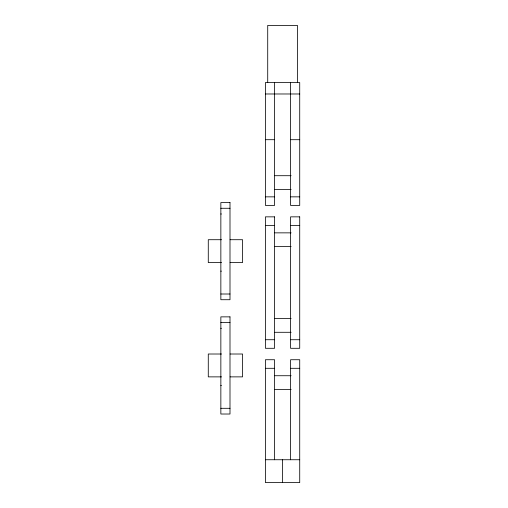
<?xml version="1.0" encoding="UTF-8"?>
<svg xmlns="http://www.w3.org/2000/svg" width="508" height="508" viewBox="0 0 508 508"><rect width="100%" height="100%" fill="white"/><g stroke="black" fill="none" stroke-linecap="round" stroke-linejoin="round"><path stroke-width="0.76" d="M265.43 93.98L299.72 93.98M265.43 139.7L274.574 139.7M290.576 139.7L299.72 139.7M274.784 175.704L291.147 175.704M274.784 189.421L291.147 189.421M265.43 196.85L274.574 196.85M290.576 196.85L299.72 196.85M220.853 208.28L229.997 208.28M220.853 213.995L221.424 213.995M265.43 225.425L274.574 225.425M290.576 225.425L299.72 225.425M274.784 232.855L291.147 232.855M221.526 239.713L208.28 239.713L208.28 262.572L221.526 262.572M230.099 239.713L242.57 239.713L242.57 262.572L230.099 262.572M274.784 246.571L291.147 246.571M220.853 271.145L221.424 271.145M220.853 294.005L229.997 294.005M274.784 318.579L291.147 318.579M220.853 322.58L229.997 322.58M220.853 328.295L221.424 328.295M274.784 332.296L291.147 332.296M265.43 339.725L274.574 339.725M290.576 339.725L299.72 339.725M221.526 354.012L208.28 354.012L208.28 376.873L221.526 376.873M230.099 354.012L242.57 354.012L242.57 376.873L230.099 376.873M265.43 368.3L274.574 368.3M290.576 368.3L299.72 368.3M274.784 375.73L291.147 375.73M220.853 385.445L221.424 385.445M274.784 389.445L291.147 389.445M220.853 408.305L229.997 408.305M265.43 459.74L299.72 459.74M297.434 82.55L297.434 25.4L267.716 25.4L267.716 82.55M290.576 82.55L290.576 205.423L299.72 205.423L299.72 82.55L265.43 82.55L265.43 205.423L274.574 205.423L274.574 82.55M290.576 459.74L290.576 359.728L299.72 359.728L299.72 482.6L265.43 482.6L265.43 359.728L274.574 359.728L274.574 459.74M282.575 459.74L282.575 482.6M229.997 202.565L220.853 202.565L220.853 299.72L229.997 299.72L229.997 202.565M274.574 216.852L265.43 216.852L265.43 348.298L274.574 348.298L274.574 216.852M299.72 216.852L290.576 216.852L290.576 348.298L299.72 348.298L299.72 216.852M229.997 316.865L220.853 316.865L220.853 414.02L229.997 414.02L229.997 316.865"/></g></svg>
